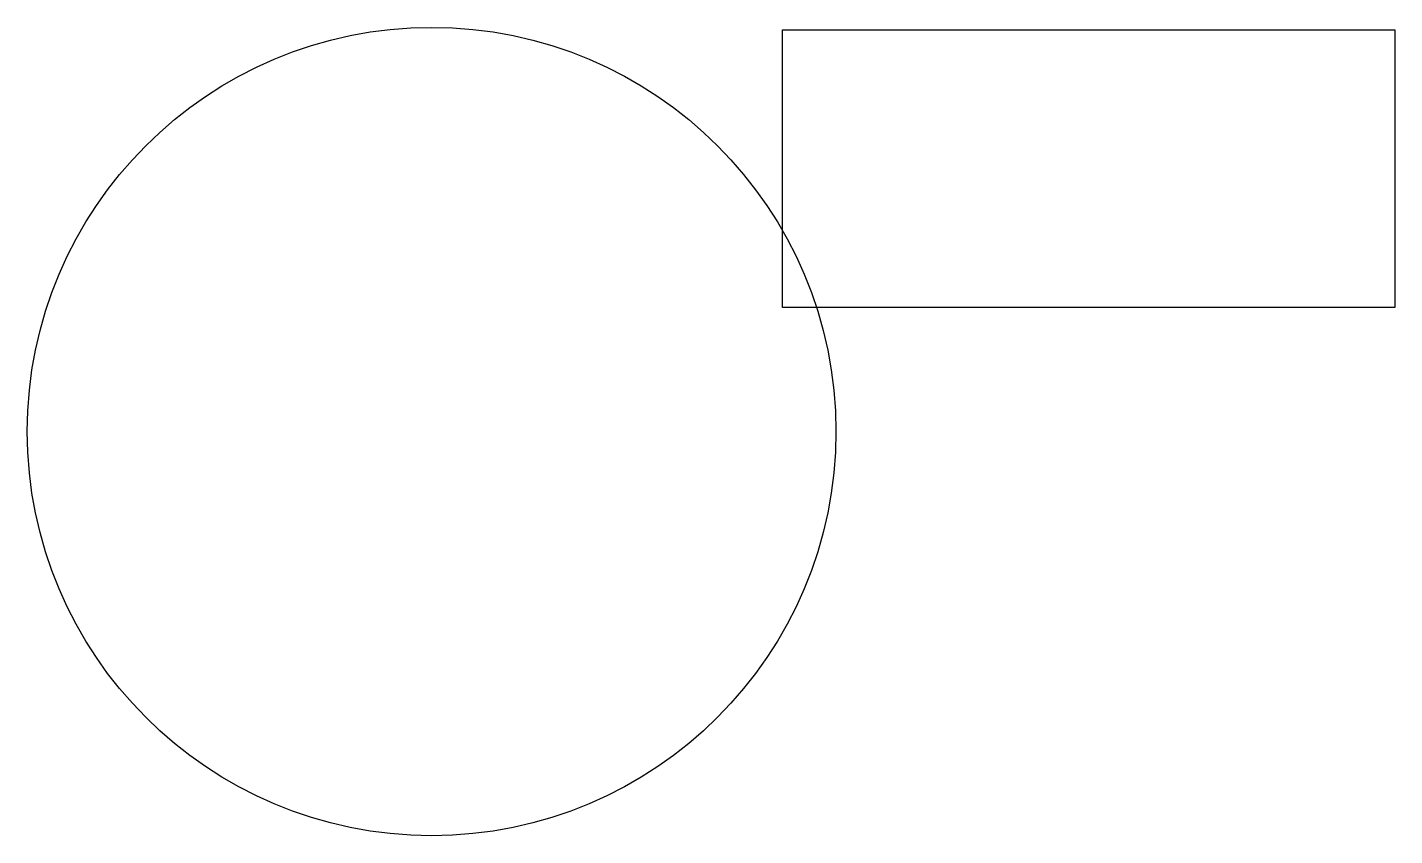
# Model space of a CAD drawing. Extents: x -50 to 1531, y 883 to 1817.
import ezdxf

# ---------------------------------------------------------------- set-up
doc = ezdxf.new("R2010")
doc.units = 0
doc.header["$MEASUREMENT"] = 0
doc.layers.add('$CHECKTXT', color=1, linetype='CONTINUOUS')

msp = doc.modelspace()

# ---------------------------------------------------------------- linework, layer by layer
at = {"layer": '$CHECKTXT'}
msp.add_lwpolyline([(823.2, 1814.7), (1530.6, 1814.7), (1530.6, 1493.4), (823.2, 1493.4)], close=True, dxfattribs=at)
msp.add_circle((417.6, 1350.1), 467.3, dxfattribs=at)

doc.saveas('drawing.dxf')
